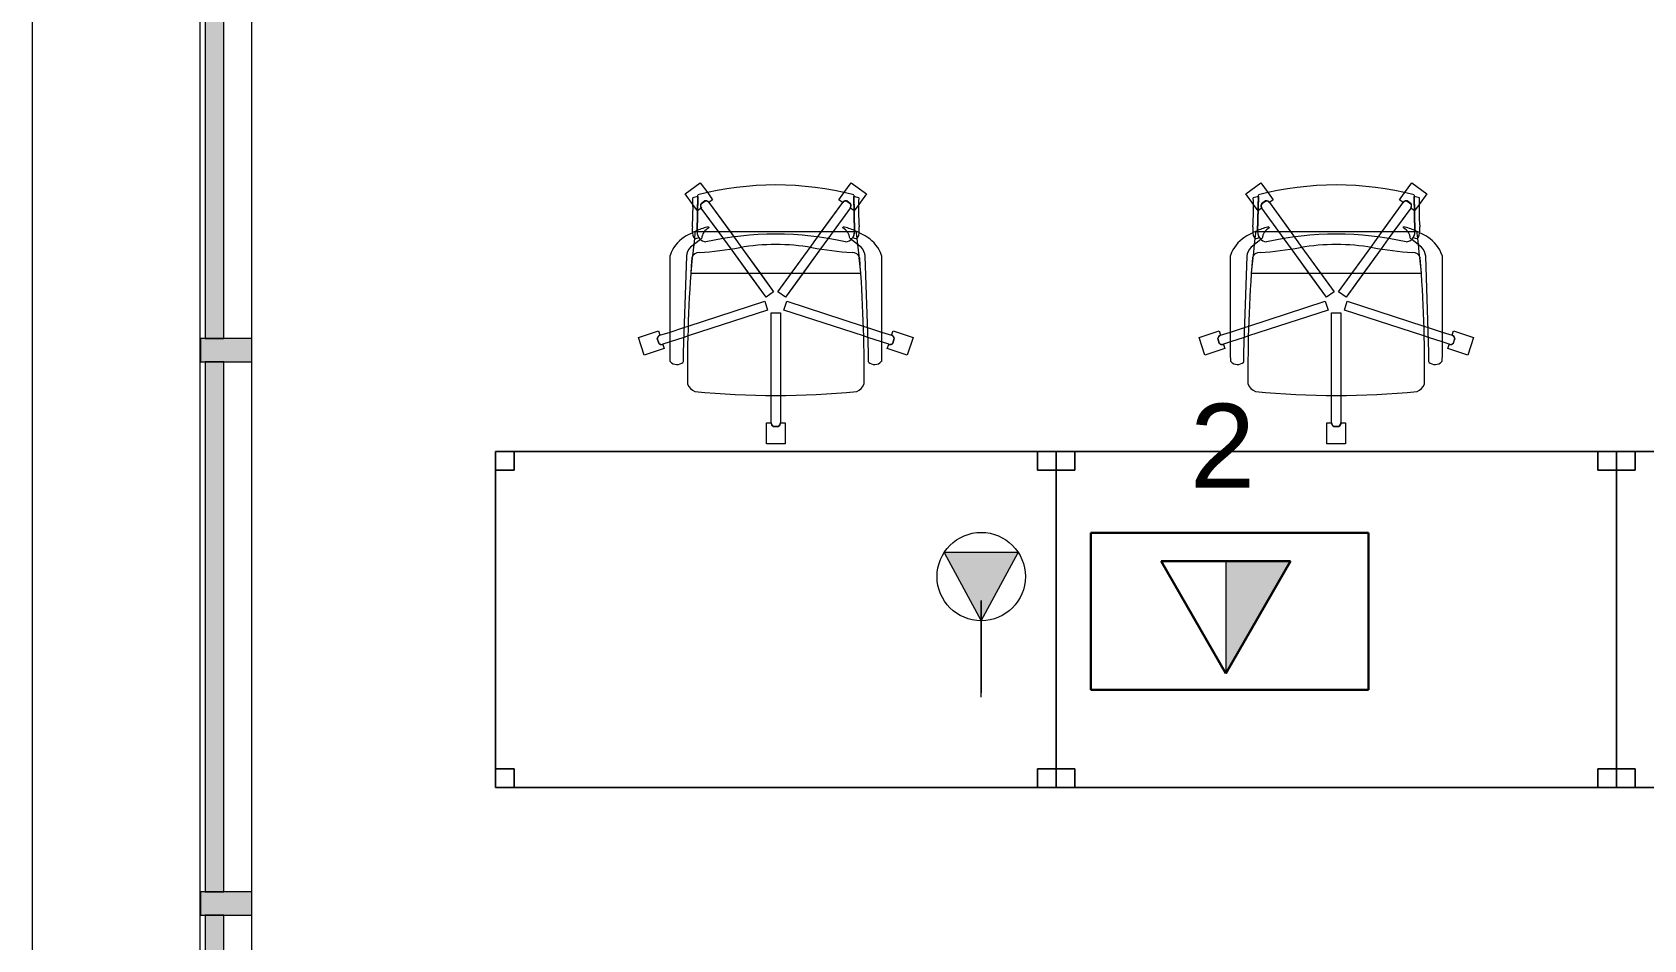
# Model space of a CAD drawing. Header units: inches. Extents: x 385 to 2249, y -1781 to -36.
# Drawn here: x 392.5 to 565, y -278.8 to -181.6 of the extents above; entities that cross this region are included whole.
import ezdxf

# ---------------------------------------------------------------- set-up
doc = ezdxf.new("R2010")
doc.units = ezdxf.units.IN
doc.header["$MEASUREMENT"] = 0
for name, color, linetype, lineweight in [('A-ANNO-NOTE', 131, 'Continuous', 30), ('A-DETL', 90, 'Continuous', 9), ('A-GLAZ-CURT', 52, 'Continuous', 13), ('A-GLAZ-CWMG', 51, 'Continuous', 13), ('A-WALL', 113, 'Continuous', 13), ('I-FURN', 30, 'Continuous', 9)]:
    doc.layers.add(name, color=color, linetype=linetype, lineweight=lineweight)
doc.styles.add('Swis721 Lt BT', font='swissl.ttf', dxfattribs={"height": 9})

# ---------------------------------------------------------------- blocks, each defined once
blk = doc.blocks.new('System Panel - Glazed 2-5123525-Level 5 POWER _ SIGNAL')
at = {"layer": 'A-GLAZ-CURT', "lineweight": 9}
blk.add_hatch(color=7, dxfattribs=at).paths.add_polyline_path([(-29.125, 0.25), (29.125, 0.25), (29.125, 2.25), (-29.125, 2.25)], flags=0)
at = {"layer": 'A-GLAZ-CURT', "color": 8, "lineweight": 20}
for p, q in [((29.125, 2.25), (-29.125, 2.25)), ((-29.125, 2.25), (-29.125, 0.25)), ((29.125, 0.25), (29.125, 2.25)), ((-29.125, 0.25), (29.125, 0.25))]:
    blk.add_line(p, q, dxfattribs=at)
blk = doc.blocks.new('Rectangular Mullion - 2_5_ x 5_ rectangular-5019624-Level 5 POWER _ SIGNAL')
at = {"layer": 'A-GLAZ-CWMG', "lineweight": 9}
blk.add_hatch(color=7, dxfattribs=at).paths.add_polyline_path([(-2.5, 2.75), (-2.5, -2.75), (0, -2.75), (0, 2.75), (-1.59, 2.75)], flags=0)
at = {"layer": 'A-GLAZ-CWMG', "color": 8, "lineweight": 20}
for p, q in [((0, 2.75), (-2.5, 2.75)), ((-2.5, 2.75), (-2.5, -2.75)), ((0, -2.75), (0, 2.75)), ((-2.5, -2.75), (0, -2.75))]:
    blk.add_line(p, q, dxfattribs=at)
blk = doc.blocks.new('System Panel - Glazed 2-5123496-Level 5 POWER _ SIGNAL')
at = {"layer": 'A-GLAZ-CURT', "lineweight": 9}
blk.add_hatch(color=7, dxfattribs=at).paths.add_polyline_path([(-28.375, 0.25), (28.375, 0.25), (28.375, 2.25), (-28.375, 2.25)], flags=0)
at = {"layer": 'A-GLAZ-CURT', "color": 8, "lineweight": 20}
for p, q in [((28.375, 2.25), (-28.375, 2.25)), ((-28.375, 2.25), (-28.375, 0.25)), ((28.375, 0.25), (28.375, 2.25)), ((-28.375, 0.25), (28.375, 0.25))]:
    blk.add_line(p, q, dxfattribs=at)
blk = doc.blocks.new('System Panel - Glazed 2-5026264-Level 5 POWER _ SIGNAL')
at = {"layer": 'A-GLAZ-CURT', "lineweight": 9}
blk.add_hatch(color=7, dxfattribs=at).paths.add_polyline_path([(28.75, 0.25), (28.75, 2.25), (-28.75, 2.25), (-28.75, 0.25), (22.85, 0.25)], flags=0)
at = {"layer": 'A-GLAZ-CURT', "color": 8, "lineweight": 20}
for p, q in [((28.75, 2.25), (-28.75, 2.25)), ((-28.75, 2.25), (-28.75, 0.25)), ((28.75, 0.25), (28.75, 2.25)), ((-28.75, 0.25), (28.75, 0.25))]:
    blk.add_line(p, q, dxfattribs=at)
blk = doc.blocks.new('Walls 53 - Walls 3-5097398-Level 5 POWER _ SIGNAL')
at = {"layer": 'A-WALL', "lineweight": 9}
for p, q in [((40.36, -1605.91), (40.36, -2559.92)), ((58.34, -1946.29), (58.34, -1605.91))]:
    blk.add_line(p, q, dxfattribs=at)
blk = doc.blocks.new('Rectangular Table - Rectangular Table-5809079-Level 5 POWER _ SIGNAL')
at = {"layer": 'I-FURN'}
for p, q in [((-28, 18), (-30, 18)), ((-30, 18), (-30, 16)), ((-30, 16), (-30, 18)), ((-30, 18), (-28, 18)), ((30, 18), (-30, 18)), ((-30, 18), (-30, -18)), ((-30, -18), (-30, 18)), ((-30, 18), (30, 18)), ((-28, 16), (-28, 18)), ((-28, 18), (-28, 16)), ((28, 18), (28, 16)), ((30, 18), (28, 18)), ((28, 18), (30, 18)), ((28, 16), (28, 18)), ((30, 16), (30, 18)), ((30, 18), (30, 16)), ((30, -18), (30, 18)), ((30, 18), (30, -18)), ((-30, 16), (-28, 16)), ((-28, 16), (-30, 16)), ((28, 16), (30, 16)), ((30, 16), (28, 16)), ((-28, -16), (-30, -16)), ((-30, -16), (-30, -18)), ((-30, -18), (-30, -16)), ((-30, -16), (-28, -16)), ((-28, -18), (-28, -16)), ((-28, -16), (-28, -18)), ((30, -16), (28, -16)), ((28, -16), (28, -18)), ((28, -18), (28, -16)), ((28, -16), (30, -16)), ((30, -18), (30, -16)), ((30, -16), (30, -18)), ((-30, -18), (-28, -18)), ((-28, -18), (-30, -18)), ((-30, -18), (30, -18)), ((30, -18), (-30, -18)), ((28, -18), (30, -18)), ((30, -18), (28, -18))]:
    blk.add_line(p, q, dxfattribs=at)
blk = doc.blocks.new('F-Haworth_Chair_X99-Seminar - X99 Advanced Seminar Chair-V15-Level 5 POWER _ SIGNAL')
at = {"layer": 'I-FURN'}
for p, q in [((-1, 15.13), (1, 15.13)), ((-1, 12.88), (-1, 15.13)), ((-1, 15.13), (1, 15.13)), ((-1, 12.88), (-1, 15.13)), ((1, 15.13), (1, 12.88)), ((1, 15.13), (1, 12.88)), ((-0.52, 12.88), (-1, 12.88)), ((-0.52, 12.88), (-1, 12.88)), ((-0.5, 9.91), (-0.5, 12.88)), ((-0.5, 9.91), (-0.5, 12.88)), ((0.26, 13.26), (-0.26, 13.26)), ((0.26, 13.26), (-0.26, 13.26)), ((-0.25, 13.25), (0.25, 13.25)), ((-0.25, 13.25), (0.25, 13.25)), ((0.5, 12.88), (0.5, 9.91)), ((0.5, 12.88), (0.5, 9.91)), ((1, 12.88), (0.52, 12.88)), ((1, 12.88), (0.52, 12.88)), ((-0.5, 1.08), (-0.5, 9.91)), ((-0.5, 1.08), (-0.5, 9.91)), ((0.5, 9.91), (0.5, 1.08)), ((0.5, 9.91), (0.5, 1.08)), ((-14.69, 3.72), (-14.08, 5.62)), ((-14.69, 3.72), (-14.08, 5.62)), ((-14.08, 5.62), (-11.94, 4.93)), ((-14.08, 5.62), (-11.94, 4.93)), ((-11.32, 5.48), (-11.3, 6.32)), ((-11.32, -5.06), (-11.32, 5.48)), ((-9.92, 6.36), (-9.92, 5.36)), ((-9.92, 5.36), (-9.57, -4.97)), ((9.57, -4.97), (9.92, 5.36)), ((9.92, 5.36), (9.92, 6.36)), ((11.3, 6.32), (11.32, 5.48)), ((11.32, 5.48), (11.32, -5.06)), ((11.94, 4.93), (14.08, 5.62)), ((11.94, 4.93), (14.08, 5.62)), ((14.08, 5.62), (14.69, 3.72)), ((14.08, 5.62), (14.69, 3.72)), ((-12.55, 3.03), (-14.69, 3.72)), ((-12.55, 3.03), (-14.69, 3.72)), ((-12.53, 4.34), (-12.69, 3.85)), ((-12.53, 4.34), (-12.69, 3.85)), ((-12.68, 3.86), (-12.52, 4.33)), ((-12.68, 3.86), (-12.52, 4.33)), ((-12.4, 3.49), (-12.55, 3.03)), ((-12.4, 3.49), (-12.55, 3.03)), ((-11.32, 3.15), (-12.4, 3.5)), ((-11.32, 3.15), (-12.4, 3.5)), ((-11.94, 4.93), (-12.09, 4.47)), ((-11.94, 4.93), (-12.09, 4.47)), ((-12.09, 4.45), (-11.32, 4.21)), ((-12.09, 4.45), (-11.32, 4.21)), ((-11.32, 4.21), (-9.86, 3.73)), ((-11.32, 4.21), (-9.86, 3.73)), ((-9.86, 3.73), (-9.38, 3.57)), ((-9.86, 3.73), (-9.38, 3.57)), ((-9.38, 3.57), (-0.87, 0.81)), ((-9.38, 3.57), (-0.87, 0.81)), ((0.87, 0.81), (9.38, 3.57)), ((0.87, 0.81), (9.38, 3.57)), ((9.38, 3.57), (9.86, 3.73)), ((9.38, 3.57), (9.86, 3.73)), ((9.86, 3.73), (11.32, 4.21)), ((9.86, 3.73), (11.32, 4.21)), ((11.32, 4.21), (12.09, 4.45)), ((11.32, 4.21), (12.09, 4.45)), ((12.4, 3.5), (11.32, 3.15)), ((12.4, 3.5), (11.32, 3.15)), ((12.09, 4.47), (11.94, 4.93)), ((12.09, 4.47), (11.94, 4.93)), ((12.55, 3.03), (12.4, 3.49)), ((12.55, 3.03), (12.4, 3.49)), ((12.52, 4.33), (12.68, 3.86)), ((12.52, 4.33), (12.68, 3.86)), ((12.69, 3.85), (12.53, 4.34)), ((12.69, 3.85), (12.53, 4.34)), ((14.69, 3.72), (12.55, 3.03)), ((14.69, 3.72), (12.55, 3.03)), ((-9.83, 2.67), (-11.32, 3.15)), ((-9.83, 2.67), (-11.32, 3.15)), ((-9.37, 2.52), (-9.83, 2.67)), ((-9.37, 2.52), (-9.83, 2.67)), ((-1.18, -0.14), (-9.37, 2.52)), ((-1.18, -0.14), (-9.37, 2.52)), ((9.37, 2.52), (1.18, -0.14)), ((9.37, 2.52), (1.18, -0.14)), ((9.83, 2.67), (9.37, 2.52)), ((9.83, 2.67), (9.37, 2.52)), ((11.32, 3.15), (9.83, 2.67)), ((11.32, 3.15), (9.83, 2.67)), ((-0.87, 0.81), (-1.18, -0.14)), ((-0.87, 0.81), (-1.18, -0.14)), ((0.5, 1.08), (-0.5, 1.08)), ((0.5, 1.08), (-0.5, 1.08)), ((1.18, -0.14), (0.87, 0.81)), ((1.18, -0.14), (0.87, 0.81)), ((-4.79, -5.75), (-1.04, -0.58)), ((-0.23, -1.17), (-3.68, -5.91)), ((-2.89, -3.12), (-1.04, -0.58)), ((-0.23, -1.17), (-1.65, -3.12)), ((-1.04, -0.58), (-0.23, -1.17)), ((-1.04, -0.58), (-0.23, -1.17)), ((0.23, -1.17), (1.04, -0.58)), ((0.23, -1.17), (1.04, -0.58)), ((1.65, -3.12), (0.23, -1.17)), ((3.68, -5.91), (0.23, -1.17)), ((1.04, -0.58), (2.89, -3.12)), ((1.04, -0.58), (4.79, -5.75)), ((-9.07, -3.12), (-2.89, -3.12)), ((-9.07, -3.2), (-9.07, -3.12)), ((-8.9, -4.8), (-9.07, -3.2)), ((-4.79, -5.75), (-2.89, -3.12)), ((-1.65, -3.12), (-3.68, -5.91)), ((-2.89, -3.12), (-1.65, -3.12)), ((-1.65, -3.12), (1.65, -3.12)), ((1.65, -3.12), (2.89, -3.12)), ((3.68, -5.91), (1.65, -3.12)), ((2.89, -3.12), (9.07, -3.12)), ((2.89, -3.12), (4.79, -5.75)), ((9.07, -3.2), (8.9, -4.8)), ((9.07, -3.12), (9.07, -3.2)), ((-8.88, -4.99), (-8.89, -4.91)), ((-8.75, -6.22), (-8.88, -4.99)), ((8.88, -4.99), (8.75, -6.22)), ((8.89, -4.91), (8.88, -4.99)), ((-9.13, -5.92), (-8.07, -6.77)), ((-8.68, -6.87), (-8.75, -6.22)), ((-8.62, -7.42), (-8.68, -6.87)), ((-8.61, -6.81), (-8.23, -6.95)), ((-8.03, -6.81), (-7.95, -6.87)), ((-7.97, -10.12), (-5.57, -6.82)), ((-6.14, -7.6), (-5.57, -6.82)), ((-5.57, -6.82), (-4.79, -5.75)), ((-5.57, -6.82), (-4.79, -5.75)), ((-3.68, -5.91), (-4.47, -7.01)), ((-3.68, -5.91), (-4.47, -7.01)), ((4.47, -7.01), (3.68, -5.91)), ((4.47, -7.01), (3.68, -5.91)), ((4.79, -5.75), (5.57, -6.82)), ((4.79, -5.75), (5.57, -6.82)), ((5.57, -6.82), (6.14, -7.6)), ((5.57, -6.82), (7.97, -10.12)), ((7.95, -6.87), (8.03, -6.81)), ((8.07, -6.77), (9.13, -5.92)), ((8.23, -6.95), (8.61, -6.81)), ((8.68, -6.87), (8.62, -7.42)), ((8.75, -6.22), (8.68, -6.87)), ((-8.6, -7.6), (-8.62, -7.43)), ((-8.49, -7.6), (-8.56, -7.6)), ((-8.42, -7.57), (-8.34, -11.37)), ((-8.34, -11.52), (-8.42, -7.57)), ((-7.65, -7.6), (-8.4, -7.6)), ((-7.97, -10.12), (-6.14, -7.6)), ((-6.14, -7.6), (-7.65, -7.6)), ((-7.18, -7.99), (-7.21, -8.13)), ((-4.47, -7.01), (-7.16, -10.71)), ((-4.9, -7.6), (-7.16, -10.71)), ((-4.9, -7.6), (-6.14, -7.6)), ((-4.47, -7.01), (-4.9, -7.6)), ((4.9, -7.6), (-4.9, -7.6)), ((4.9, -7.6), (4.47, -7.01)), ((7.16, -10.71), (4.47, -7.01)), ((6.14, -7.6), (4.9, -7.6)), ((7.16, -10.71), (4.9, -7.6)), ((7.65, -7.6), (6.14, -7.6)), ((6.14, -7.6), (7.97, -10.12)), ((7.21, -8.13), (7.18, -7.99)), ((8.4, -7.6), (7.65, -7.6)), ((8.34, -11.37), (8.42, -7.57)), ((8.42, -7.57), (8.34, -11.52)), ((8.56, -7.6), (8.49, -7.6)), ((8.62, -7.43), (8.6, -7.6)), ((-8.88, -10.52), (-8.38, -9.83)), ((-8.88, -10.52), (-8.38, -9.83)), ((-8.38, -9.83), (-7.99, -10.11)), ((-8.38, -9.83), (-7.99, -10.11)), ((7.99, -10.11), (8.38, -9.83)), ((7.99, -10.11), (8.38, -9.83)), ((8.38, -9.83), (8.88, -10.52)), ((8.38, -9.83), (8.88, -10.52)), ((-9.7, -11.65), (-8.88, -10.52)), ((-9.7, -11.65), (-8.88, -10.52)), ((-8.08, -12.82), (-9.7, -11.65)), ((-8.08, -12.82), (-9.7, -11.65)), ((-7.29, -11.74), (-8.08, -12.82)), ((-7.29, -11.74), (-8.08, -12.82)), ((-8, -10.58), (-7.59, -10.88)), ((-8, -10.58), (-7.59, -10.88)), ((-7.59, -10.87), (-7.99, -10.57)), ((-7.59, -10.87), (-7.99, -10.57)), ((-6.76, -11), (-7.29, -11.74)), ((-6.76, -11), (-7.29, -11.74)), ((-7.15, -10.72), (-6.76, -11)), ((-7.15, -10.72), (-6.76, -11)), ((6.76, -11), (7.15, -10.72)), ((6.76, -11), (7.15, -10.72)), ((7.29, -11.74), (6.76, -11)), ((7.29, -11.74), (6.76, -11)), ((8.08, -12.82), (7.29, -11.74)), ((8.08, -12.82), (7.29, -11.74)), ((7.99, -10.57), (7.59, -10.87)), ((7.99, -10.57), (7.59, -10.87)), ((7.59, -10.88), (8, -10.58)), ((7.59, -10.88), (8, -10.58)), ((9.7, -11.65), (8.08, -12.82)), ((9.7, -11.65), (8.08, -12.82)), ((8.88, -10.52), (9.7, -11.65)), ((8.88, -10.52), (9.7, -11.65))]:
    blk.add_line(p, q, dxfattribs=at)
for centre, radius, start, end in [((-0.11, 12.88), 0.407, 111.1651, 180.8349), ((-0.11, 12.88), 0.407, 125.0991, 180.8349), ((-0.09, 12.88), 0.406, 112.6199, 180), ((-0.09, 12.88), 0.406, 166.524, 180), ((-0.09, 12.88), 0.406, 126.0959, 166.524), ((-0.11, 12.88), 0.407, 111.1651, 125.0991), ((-0.09, 12.88), 0.406, 112.6199, 126.0959), ((0.09, 12.88), 0.406, 53.9041, 67.3801), ((0.09, 12.88), 0.406, 0, 67.3801), ((0.11, 12.88), 0.407, 359.1651, 68.8349), ((0.11, 12.88), 0.407, 359.1651, 68.8349), ((0.09, 12.88), 0.406, 0, 53.9041), ((-8.21, 8.28), 1.31, 110.0433, 159.9567), ((144.06, 7.32), 153.52, 179.4749, 184.5213), ((0, -75.01), 84.96, 84.1475, 95.8525), ((8.21, 8.28), 1.31, 20.0433, 69.9567), ((-144.06, 7.32), 153.52, 355.4787, 0.5251), ((-10.58, 5.68), 0.956, 45.8901, 138.1099), ((10.58, 5.68), 0.956, 41.8901, 134.1099), ((-12.28, 3.88), 0.407, 183.1651, 224.967), ((-12.28, 3.88), 0.407, 183.1651, 252.8349), ((-12.27, 3.89), 0.406, 184.6199, 198.0959), ((-12.27, 3.89), 0.406, 184.6199, 252), ((-12.27, 3.89), 0.406, 198.0959, 238.524), ((-12.28, 3.88), 0.407, 224.967, 238.9009), ((-12.22, 4.09), 0.407, 99.033, 140.8349), ((-12.22, 4.09), 0.407, 71.1651, 140.8349), ((-12.22, 4.07), 0.406, 85.476, 139.3801), ((-12.22, 4.07), 0.406, 72, 139.3801), ((-12.27, 3.89), 0.406, 238.524, 252), ((-12.28, 3.88), 0.407, 238.9009, 252.8349), ((-12.22, 4.09), 0.407, 85.0991, 99.033), ((-12.22, 4.09), 0.407, 71.1651, 85.0991), ((-12.22, 4.07), 0.406, 72, 85.476), ((12.22, 4.09), 0.407, 80.967, 108.8349), ((12.22, 4.09), 0.407, 39.1651, 108.8349), ((12.22, 4.07), 0.406, 94.524, 108), ((12.22, 4.07), 0.406, 40.6199, 108), ((12.22, 4.07), 0.406, 81.0479, 94.524), ((12.22, 4.09), 0.407, 53.0991, 80.967), ((12.22, 4.07), 0.406, 40.6199, 81.0479), ((12.27, 3.89), 0.406, 288, 355.3801), ((12.28, 3.88), 0.407, 287.1651, 356.8349), ((12.27, 3.89), 0.406, 288, 341.9041), ((12.28, 3.88), 0.407, 287.1651, 315.033), ((12.22, 4.09), 0.407, 39.1651, 53.0991), ((12.28, 3.88), 0.407, 315.033, 342.9009), ((12.27, 3.89), 0.406, 341.9041, 355.3801), ((12.28, 3.88), 0.407, 342.9009, 356.8349), ((-7.87, -3.92), 3.63, 198.1789, 238.0478), ((-8.18, -4.9), 1.39, 182.8013, 227.1078), ((-8.24, -4.59), 0.763, 194.2338, 275.7662), ((8.24, -4.59), 0.763, 264.2338, 345.7662), ((8.18, -4.9), 1.39, 312.8922, 357.1987), ((7.87, -3.92), 3.63, 301.9522, 341.8211), ((-8.28, -7.33), 0.613, 122.5427, 170.0936), ((-7.37, -7.55), 1.05, 95.9554, 181.1786), ((-11.32, -48.08), 42.84, 79.9767, 85.7699), ((-6.55, -6.76), 1.38, 185.0878, 212.4248), ((0, 26.49), 33.83, 257.2285, 282.7715), ((0, 15.97), 22.19, 259.9767, 280.0233), ((11.32, -48.08), 42.84, 94.2301, 100.0233), ((7.37, -7.55), 1.05, 358.8214, 84.0446), ((6.55, -6.76), 1.38, 327.5752, 354.9122), ((8.28, -7.33), 0.613, 9.9064, 57.4573), ((-4.71, 1.15), 9.61, 238.0478, 243.9964), ((-5.2, -7.86), 3.74, 170.0936, 184.0143), ((-36.06, -10.03), 27.2, 357.4882, 4.0143), ((-4.71, 1.15), 9.61, 243.9964, 246.4906), ((-4.71, 1.15), 9.61, 246.6393, 247.073), ((-7.37, -7.55), 1.05, 145.2002, 181.1786), ((-4.71, 1.15), 9.61, 247.2631, 254.9334), ((-6.55, -6.76), 1.38, 214.0187, 242.9497), ((6.55, -6.76), 1.38, 297.0503, 325.9813), ((4.71, 1.15), 9.61, 285.0666, 292.7369), ((7.37, -7.55), 1.05, 358.8214, 34.7998), ((4.71, 1.15), 9.61, 292.927, 293.3607), ((4.71, 1.15), 9.61, 293.5094, 296.0036), ((36.06, -10.03), 27.2, 175.9857, 182.5118), ((5.2, -7.86), 3.74, 355.9857, 9.9064), ((4.71, 1.15), 9.61, 296.0036, 301.9522), ((-7.66, -10.36), 0.407, 143.1651, 212.8349), ((-7.66, -10.36), 0.407, 143.1651, 212.8349), ((-7.64, -10.36), 0.406, 144, 211.3801), ((-7.64, -10.36), 0.406, 144, 211.3801), ((7.64, -10.36), 0.406, 22.524, 36), ((7.64, -10.36), 0.406, 9.0479, 36), ((7.66, -10.36), 0.407, 327.1651, 36.8349), ((7.66, -10.36), 0.407, 22.9009, 36.8349), ((7.64, -10.36), 0.406, 328.6199, 22.524), ((7.66, -10.36), 0.407, 327.1651, 22.9009), ((7.64, -10.36), 0.406, 355.5719, 9.0479), ((0, 20.73), 33.17, 254.4478, 255.4234), ((0, 20.29), 32.89, 255.304, 284.6925), ((-7.48, -10.49), 0.407, 255.1651, 324.8349), ((-7.48, -10.49), 0.407, 255.1651, 310.9009), ((-7.49, -10.47), 0.406, 256.6199, 270.0959), ((-7.49, -10.47), 0.406, 256.6199, 283.5719), ((-7.49, -10.47), 0.406, 270.0959, 297.0479), ((-7.49, -10.47), 0.406, 283.5719, 324), ((-7.49, -10.47), 0.406, 297.0479, 324), ((-7.48, -10.49), 0.407, 310.9009, 324.8349), ((7.48, -10.49), 0.407, 215.1651, 284.8349), ((7.48, -10.49), 0.407, 215.1651, 229.0991), ((7.49, -10.47), 0.406, 216, 256.4281), ((7.49, -10.47), 0.406, 216, 229.476), ((7.48, -10.49), 0.407, 229.0991, 243.033), ((7.49, -10.47), 0.406, 229.476, 242.9521), ((7.48, -10.49), 0.407, 243.033, 256.967), ((7.49, -10.47), 0.406, 242.9521, 256.4281), ((7.48, -10.49), 0.407, 256.967, 284.8349), ((7.49, -10.47), 0.406, 256.4281, 283.3801), ((7.49, -10.47), 0.406, 256.4281, 283.3801), ((7.64, -10.36), 0.406, 328.6199, 342.0959), ((7.64, -10.36), 0.406, 342.0959, 355.5719), ((0, 20.73), 33.17, 284.5766, 285.5522)]:
    blk.add_arc(centre, radius, start, end, dxfattribs=at)
blk = doc.blocks.new('F-Haworth_Chair_X99-Seminar - X99 Advanced Seminar Chair-V16-Level 5 POWER _ SIGNAL')
at = {"layer": 'I-FURN'}
for p, q in [((-1, 15.13), (1, 15.13)), ((-1, 12.88), (-1, 15.13)), ((-1, 15.13), (1, 15.13)), ((-1, 12.88), (-1, 15.13)), ((1, 15.13), (1, 12.88)), ((1, 15.13), (1, 12.88)), ((-0.52, 12.88), (-1, 12.88)), ((-0.52, 12.88), (-1, 12.88)), ((-0.5, 9.91), (-0.5, 12.88)), ((-0.5, 9.91), (-0.5, 12.88)), ((0.26, 13.26), (-0.26, 13.26)), ((0.26, 13.26), (-0.26, 13.26)), ((-0.25, 13.25), (0.25, 13.25)), ((-0.25, 13.25), (0.25, 13.25)), ((0.5, 12.88), (0.5, 9.91)), ((0.5, 12.88), (0.5, 9.91)), ((1, 12.88), (0.52, 12.88)), ((1, 12.88), (0.52, 12.88)), ((-0.5, 1.08), (-0.5, 9.91)), ((-0.5, 1.08), (-0.5, 9.91)), ((0.5, 9.91), (0.5, 1.08)), ((0.5, 9.91), (0.5, 1.08)), ((-14.69, 3.72), (-14.08, 5.62)), ((-14.69, 3.72), (-14.08, 5.62)), ((-14.08, 5.62), (-11.94, 4.93)), ((-14.08, 5.62), (-11.94, 4.93)), ((-11.32, 5.48), (-11.3, 6.32)), ((-11.32, -5.06), (-11.32, 5.48)), ((-9.92, 6.36), (-9.92, 5.36)), ((-9.92, 5.36), (-9.57, -4.97)), ((9.57, -4.97), (9.92, 5.36)), ((9.92, 5.36), (9.92, 6.36)), ((11.3, 6.32), (11.32, 5.48)), ((11.32, 5.48), (11.32, -5.06)), ((11.94, 4.93), (14.08, 5.62)), ((11.94, 4.93), (14.08, 5.62)), ((14.08, 5.62), (14.69, 3.72)), ((14.08, 5.62), (14.69, 3.72)), ((-12.55, 3.03), (-14.69, 3.72)), ((-12.55, 3.03), (-14.69, 3.72)), ((-12.53, 4.34), (-12.69, 3.85)), ((-12.53, 4.34), (-12.69, 3.85)), ((-12.68, 3.86), (-12.52, 4.33)), ((-12.68, 3.86), (-12.52, 4.33)), ((-12.4, 3.49), (-12.55, 3.03)), ((-12.4, 3.49), (-12.55, 3.03)), ((-11.32, 3.15), (-12.4, 3.5)), ((-11.32, 3.15), (-12.4, 3.5)), ((-11.94, 4.93), (-12.09, 4.47)), ((-11.94, 4.93), (-12.09, 4.47)), ((-12.09, 4.45), (-11.32, 4.21)), ((-12.09, 4.45), (-11.32, 4.21)), ((-11.32, 4.21), (-9.86, 3.73)), ((-11.32, 4.21), (-9.86, 3.73)), ((-9.86, 3.73), (-9.38, 3.57)), ((-9.86, 3.73), (-9.38, 3.57)), ((-9.38, 3.57), (-0.87, 0.81)), ((-9.38, 3.57), (-0.87, 0.81)), ((0.87, 0.81), (9.38, 3.57)), ((0.87, 0.81), (9.38, 3.57)), ((9.38, 3.57), (9.86, 3.73)), ((9.38, 3.57), (9.86, 3.73)), ((9.86, 3.73), (11.32, 4.21)), ((9.86, 3.73), (11.32, 4.21)), ((11.32, 4.21), (12.09, 4.45)), ((11.32, 4.21), (12.09, 4.45)), ((12.4, 3.5), (11.32, 3.15)), ((12.4, 3.5), (11.32, 3.15)), ((11.94, 4.93), (11.94, 4.93)), ((11.94, 4.91), (11.94, 4.93)), ((12.09, 4.47), (11.94, 4.93)), ((12.09, 4.47), (11.94, 4.91)), ((12.55, 3.03), (12.4, 3.49)), ((12.55, 3.03), (12.4, 3.49)), ((12.52, 4.33), (12.68, 3.86)), ((12.52, 4.33), (12.68, 3.86)), ((12.69, 3.85), (12.53, 4.34)), ((12.69, 3.85), (12.53, 4.34)), ((14.69, 3.72), (12.55, 3.03)), ((14.69, 3.72), (12.55, 3.03)), ((-9.83, 2.67), (-11.32, 3.15)), ((-9.83, 2.67), (-11.32, 3.15)), ((-9.37, 2.52), (-9.83, 2.67)), ((-9.37, 2.52), (-9.83, 2.67)), ((-1.18, -0.14), (-9.37, 2.52)), ((-1.18, -0.14), (-9.37, 2.52)), ((9.37, 2.52), (1.18, -0.14)), ((9.37, 2.52), (1.18, -0.14)), ((9.83, 2.67), (9.37, 2.52)), ((9.83, 2.67), (9.37, 2.52)), ((11.32, 3.15), (9.83, 2.67)), ((11.32, 3.15), (9.83, 2.67)), ((-0.87, 0.81), (-1.18, -0.14)), ((-0.87, 0.81), (-1.18, -0.14)), ((0.5, 1.08), (-0.5, 1.08)), ((0.5, 1.08), (-0.5, 1.08)), ((1.18, -0.14), (0.87, 0.81)), ((1.18, -0.14), (0.87, 0.81)), ((-4.79, -5.75), (-1.04, -0.58)), ((-0.23, -1.17), (-3.68, -5.91)), ((-2.89, -3.12), (-1.04, -0.58)), ((-0.23, -1.17), (-1.65, -3.12)), ((-1.04, -0.58), (-0.23, -1.17)), ((-1.04, -0.58), (-0.23, -1.17)), ((0.23, -1.17), (1.04, -0.58)), ((0.23, -1.17), (1.04, -0.58)), ((1.65, -3.12), (0.23, -1.17)), ((3.68, -5.91), (0.23, -1.17)), ((1.04, -0.58), (2.89, -3.12)), ((1.04, -0.58), (4.79, -5.75)), ((-9.07, -3.12), (-2.89, -3.12)), ((-9.07, -3.2), (-9.07, -3.12)), ((-8.9, -4.8), (-9.07, -3.2)), ((-4.79, -5.75), (-2.89, -3.12)), ((-1.65, -3.12), (-3.68, -5.91)), ((-2.89, -3.12), (-1.65, -3.12)), ((-1.65, -3.12), (1.65, -3.12)), ((1.65, -3.12), (2.89, -3.12)), ((3.68, -5.91), (1.65, -3.12)), ((2.89, -3.12), (9.07, -3.12)), ((2.89, -3.12), (4.79, -5.75)), ((9.07, -3.2), (8.9, -4.8)), ((9.07, -3.12), (9.07, -3.2)), ((-8.88, -4.99), (-8.89, -4.91)), ((-8.75, -6.22), (-8.88, -4.99)), ((8.88, -4.99), (8.75, -6.22)), ((8.89, -4.91), (8.88, -4.99)), ((-9.13, -5.92), (-8.07, -6.77)), ((-8.68, -6.87), (-8.75, -6.22)), ((-8.62, -7.42), (-8.68, -6.87)), ((-8.61, -6.81), (-8.23, -6.95)), ((-8.03, -6.81), (-7.95, -6.87)), ((-7.97, -10.12), (-5.57, -6.82)), ((-6.14, -7.6), (-5.57, -6.82)), ((-5.57, -6.82), (-4.79, -5.75)), ((-5.57, -6.82), (-4.79, -5.75)), ((-3.68, -5.91), (-4.47, -7.01)), ((-3.68, -5.91), (-4.47, -7.01)), ((4.47, -7.01), (3.68, -5.91)), ((4.47, -7.01), (3.68, -5.91)), ((4.79, -5.75), (5.57, -6.82)), ((4.79, -5.75), (5.57, -6.82)), ((5.57, -6.82), (6.14, -7.6)), ((5.57, -6.82), (7.97, -10.12)), ((7.95, -6.87), (8.03, -6.81)), ((8.07, -6.77), (9.13, -5.92)), ((8.23, -6.95), (8.61, -6.81)), ((8.68, -6.87), (8.62, -7.42)), ((8.75, -6.22), (8.68, -6.87)), ((-8.6, -7.6), (-8.62, -7.43)), ((-8.49, -7.6), (-8.56, -7.6)), ((-8.42, -7.57), (-8.34, -11.37)), ((-8.34, -11.52), (-8.42, -7.57)), ((-7.65, -7.6), (-8.4, -7.6)), ((-7.97, -10.12), (-6.14, -7.6)), ((-6.14, -7.6), (-7.65, -7.6)), ((-7.18, -7.99), (-7.21, -8.13)), ((-4.47, -7.01), (-7.16, -10.71)), ((-4.9, -7.6), (-7.16, -10.71)), ((-4.9, -7.6), (-6.14, -7.6)), ((-4.47, -7.01), (-4.9, -7.6)), ((4.9, -7.6), (-4.9, -7.6)), ((4.9, -7.6), (4.47, -7.01)), ((7.16, -10.71), (4.47, -7.01)), ((6.14, -7.6), (4.9, -7.6)), ((7.16, -10.71), (4.9, -7.6)), ((7.65, -7.6), (6.14, -7.6)), ((6.14, -7.6), (7.97, -10.12)), ((7.21, -8.13), (7.18, -7.99)), ((8.4, -7.6), (7.65, -7.6)), ((8.34, -11.37), (8.42, -7.57)), ((8.42, -7.57), (8.34, -11.52)), ((8.56, -7.6), (8.49, -7.6)), ((8.62, -7.43), (8.6, -7.6)), ((-8.88, -10.52), (-8.38, -9.83)), ((-8.88, -10.52), (-8.38, -9.83)), ((-8.38, -9.83), (-7.99, -10.11)), ((-8.38, -9.83), (-7.99, -10.11)), ((7.99, -10.11), (8.38, -9.83)), ((7.99, -10.11), (8.38, -9.83)), ((8.38, -9.83), (8.88, -10.52)), ((8.38, -9.83), (8.88, -10.52)), ((-9.7, -11.65), (-8.88, -10.52)), ((-9.7, -11.65), (-8.88, -10.52)), ((-8.08, -12.82), (-9.7, -11.65)), ((-8.08, -12.82), (-9.7, -11.65)), ((-7.29, -11.74), (-8.08, -12.82)), ((-7.29, -11.74), (-8.08, -12.82)), ((-8, -10.58), (-7.59, -10.88)), ((-8, -10.58), (-7.59, -10.88)), ((-7.59, -10.87), (-7.99, -10.57)), ((-7.59, -10.87), (-7.99, -10.57)), ((-6.76, -11), (-7.29, -11.74)), ((-6.76, -11), (-7.29, -11.74)), ((-7.15, -10.72), (-6.76, -11)), ((-7.15, -10.72), (-6.76, -11)), ((6.76, -11), (7.15, -10.72)), ((6.76, -11), (7.15, -10.72)), ((7.29, -11.74), (6.76, -11)), ((7.29, -11.74), (6.76, -11)), ((8.08, -12.82), (7.29, -11.74)), ((8.08, -12.82), (7.29, -11.74)), ((7.99, -10.57), (7.59, -10.87)), ((7.99, -10.57), (7.59, -10.87)), ((7.59, -10.88), (8, -10.58)), ((7.59, -10.88), (8, -10.58)), ((9.7, -11.65), (8.08, -12.82)), ((9.7, -11.65), (8.08, -12.82)), ((8.88, -10.52), (9.7, -11.65)), ((8.88, -10.52), (9.7, -11.65))]:
    blk.add_line(p, q, dxfattribs=at)
for centre, radius, start, end in [((-0.11, 12.88), 0.407, 111.1651, 180.8349), ((-0.11, 12.88), 0.407, 125.0991, 180.8349), ((-0.09, 12.88), 0.406, 112.6199, 180), ((-0.09, 12.88), 0.406, 166.524, 180), ((-0.09, 12.88), 0.406, 126.0959, 166.524), ((-0.11, 12.88), 0.407, 111.1651, 125.0991), ((-0.09, 12.88), 0.406, 112.6199, 126.0959), ((0.09, 12.88), 0.406, 53.9041, 67.3801), ((0.09, 12.88), 0.406, 0, 67.3801), ((0.11, 12.88), 0.407, 359.1651, 68.8349), ((0.11, 12.88), 0.407, 359.1651, 68.8349), ((0.09, 12.88), 0.406, 0, 53.9041), ((-8.21, 8.28), 1.31, 110.0433, 159.9567), ((144.06, 7.32), 153.52, 179.4749, 184.5213), ((0, -75.01), 84.96, 84.1475, 95.8525), ((8.21, 8.28), 1.31, 20.0433, 69.9567), ((-144.06, 7.32), 153.52, 355.4787, 0.5251), ((-10.58, 5.68), 0.956, 45.8901, 138.1099), ((10.58, 5.68), 0.956, 41.8901, 134.1099), ((-12.28, 3.88), 0.407, 183.1651, 224.967), ((-12.28, 3.88), 0.407, 183.1651, 252.8349), ((-12.27, 3.89), 0.406, 184.6199, 198.0959), ((-12.27, 3.89), 0.406, 184.6199, 252), ((-12.27, 3.89), 0.406, 198.0959, 238.524), ((-12.28, 3.88), 0.407, 224.967, 238.9009), ((-12.22, 4.09), 0.407, 71.1651, 140.8349), ((-12.22, 4.09), 0.407, 126.9009, 140.8349), ((-12.22, 4.07), 0.406, 85.476, 139.3801), ((-12.22, 4.07), 0.406, 72, 139.3801), ((-12.27, 3.89), 0.406, 238.524, 252), ((-12.28, 3.88), 0.407, 238.9009, 252.8349), ((-12.22, 4.09), 0.407, 99.033, 126.9009), ((-12.22, 4.09), 0.407, 85.0991, 99.033), ((-12.22, 4.09), 0.407, 71.1651, 85.0991), ((-12.22, 4.07), 0.406, 72, 85.476), ((12.22, 4.09), 0.407, 94.9009, 108.8349), ((12.22, 4.09), 0.407, 39.1651, 108.8349), ((12.22, 4.07), 0.406, 94.524, 108), ((12.22, 4.07), 0.406, 40.6199, 108), ((12.22, 4.09), 0.407, 80.967, 94.9009), ((12.22, 4.07), 0.406, 81.0479, 94.524), ((12.22, 4.09), 0.407, 67.033, 80.967), ((12.22, 4.07), 0.406, 40.6199, 81.0479), ((12.22, 4.09), 0.407, 53.0991, 67.033), ((12.27, 3.89), 0.406, 288, 355.3801), ((12.28, 3.88), 0.407, 287.1651, 356.8349), ((12.28, 3.88), 0.407, 287.1651, 356.8349), ((12.27, 3.89), 0.406, 288, 341.9041), ((12.22, 4.09), 0.407, 39.1651, 53.0991), ((12.27, 3.89), 0.406, 341.9041, 355.3801), ((-7.87, -3.92), 3.63, 198.1789, 238.0478), ((-8.18, -4.9), 1.39, 182.8013, 227.1078), ((-8.24, -4.59), 0.763, 194.2338, 275.7662), ((8.24, -4.59), 0.763, 264.2338, 345.7662), ((8.18, -4.9), 1.39, 312.8922, 357.1987), ((7.87, -3.92), 3.63, 301.9522, 341.8211), ((-8.28, -7.33), 0.613, 122.5427, 170.0936), ((-7.37, -7.55), 1.05, 95.9554, 181.1786), ((-11.32, -48.08), 42.84, 79.9767, 85.7699), ((-6.55, -6.76), 1.38, 185.0878, 212.4248), ((0, 26.49), 33.83, 257.2285, 282.7715), ((0, 15.97), 22.19, 259.9767, 280.0233), ((11.32, -48.08), 42.84, 94.2301, 100.0233), ((7.37, -7.55), 1.05, 358.8214, 84.0446), ((6.55, -6.76), 1.38, 340.4467, 354.9122), ((8.28, -7.33), 0.613, 9.9064, 57.4573), ((-4.71, 1.15), 9.61, 238.0478, 243.9964), ((-5.2, -7.86), 3.74, 170.0936, 184.0143), ((-36.06, -10.03), 27.2, 357.4882, 4.0143), ((-4.71, 1.15), 9.61, 243.9964, 246.4906), ((-4.71, 1.15), 9.61, 246.6393, 247.073), ((-7.37, -7.55), 1.05, 145.2002, 181.1786), ((-4.71, 1.15), 9.61, 247.2631, 254.9334), ((-6.55, -6.76), 1.38, 214.0187, 242.9497), ((6.55, -6.76), 1.38, 297.0503, 325.9813), ((4.71, 1.15), 9.61, 285.0666, 292.7369), ((6.55, -6.76), 1.38, 327.5752, 340.4467), ((7.37, -7.55), 1.05, 358.8214, 34.7998), ((4.71, 1.15), 9.61, 292.927, 293.3607), ((4.71, 1.15), 9.61, 293.5094, 296.0036), ((36.06, -10.03), 27.2, 175.9857, 182.5118), ((5.2, -7.86), 3.74, 355.9857, 9.9064), ((4.71, 1.15), 9.61, 296.0036, 301.9522), ((-7.66, -10.36), 0.407, 143.1651, 212.8349), ((-7.66, -10.36), 0.407, 143.1651, 198.9009), ((-7.64, -10.36), 0.406, 144, 211.3801), ((-7.64, -10.36), 0.406, 144, 211.3801), ((7.64, -10.36), 0.406, 355.5719, 36), ((7.64, -10.36), 0.406, 22.524, 36), ((7.66, -10.36), 0.407, 327.1651, 36.8349), ((7.66, -10.36), 0.407, 8.967, 36.8349), ((7.66, -10.36), 0.407, 327.1651, 8.967), ((7.64, -10.36), 0.406, 9.0479, 22.524), ((7.64, -10.36), 0.406, 355.5719, 9.0479), ((0, 20.73), 33.17, 254.4478, 255.4234), ((0, 20.29), 32.89, 255.304, 284.6925), ((-7.66, -10.36), 0.407, 198.9009, 212.8349), ((-7.48, -10.49), 0.407, 255.1651, 324.8349), ((-7.49, -10.47), 0.406, 256.6199, 297.0479), ((-7.49, -10.47), 0.406, 256.6199, 270.0959), ((-7.48, -10.49), 0.407, 255.1651, 283.033), ((-7.49, -10.47), 0.406, 270.0959, 297.0479), ((-7.48, -10.49), 0.407, 283.033, 324.8349), ((-7.49, -10.47), 0.406, 297.0479, 324), ((-7.49, -10.47), 0.406, 297.0479, 324), ((7.48, -10.49), 0.407, 215.1651, 284.8349), ((7.48, -10.49), 0.407, 215.1651, 229.0991), ((7.49, -10.47), 0.406, 216, 256.4281), ((7.49, -10.47), 0.406, 216, 242.9521), ((7.48, -10.49), 0.407, 229.0991, 243.033), ((7.48, -10.49), 0.407, 243.033, 284.8349), ((7.49, -10.47), 0.406, 242.9521, 256.4281), ((7.49, -10.47), 0.406, 256.4281, 283.3801), ((7.49, -10.47), 0.406, 256.4281, 269.9041), ((7.49, -10.47), 0.406, 269.9041, 283.3801), ((7.64, -10.36), 0.406, 328.6199, 355.5719), ((7.64, -10.36), 0.406, 328.6199, 355.5719), ((0, 20.73), 33.17, 284.5766, 285.5522)]:
    blk.add_arc(centre, radius, start, end, dxfattribs=at)

msp = doc.modelspace()

# ---------------------------------------------------------------- hatches: boundary and pattern name
at = {"layer": 'A-ANNO-NOTE', "lineweight": 9}
for points in [[(494.04, -244.62), (497.99, -237.3), (490.09, -237.3)], [(520.22, -250.24), (527.15, -238.24), (520.22, -238.24), (520.22, -248.06)]]:
    msp.add_hatch(color=256, dxfattribs=at).paths.add_polyline_path(points, flags=0)

# ---------------------------------------------------------------- linework, layer by layer
at = {"layer": 'A-ANNO-NOTE'}
for p, q in [((505.79, -235.19), (535.5, -235.19)), ((505.79, -252), (505.79, -235.19)), ((535.5, -235.19), (535.5, -252)), ((513.3, -238.24), (527.15, -238.24)), ((520.22, -250.24), (513.3, -238.24)), ((527.15, -238.24), (520.22, -250.24)), ((535.5, -252), (505.79, -252))]:
    msp.add_line(p, q, dxfattribs=at)
at = {"layer": 'A-ANNO-NOTE', "lineweight": 9}
for p, q in [((497.99, -237.3), (490.09, -237.3)), ((490.09, -237.3), (494.04, -244.62)), ((494.04, -244.62), (497.99, -237.3)), ((520.22, -238.24), (520.22, -250.24)), ((520.22, -250.24), (527.15, -238.24)), ((527.15, -238.24), (520.22, -238.24)), ((494.05, -242.43), (494.05, -252.33)), ((494.05, -242.43), (494.05, -247.61)), ((494.05, -252.8), (494.05, -242.43))]:
    msp.add_line(p, q, dxfattribs=at)
msp.add_circle((494.05, -239.88), 4.73, dxfattribs=at)
at = {"layer": 'A-DETL', "lineweight": 13}
msp.add_line((415.97, -1064.14), (415.97, -114.14), dxfattribs=at)

# ---------------------------------------------------------------- block references
at = {"layer": 'A-GLAZ-CURT', "lineweight": 9, "rotation": 89.9999999999994}
for name, p in [('System Panel - Glazed 2-5123525-Level 5 POWER _ SIGNAL', (413.22, -185.26)), ('System Panel - Glazed 2-5123496-Level 5 POWER _ SIGNAL', (413.22, -245.26)), ('System Panel - Glazed 2-5026264-Level 5 POWER _ SIGNAL', (413.22, -304.89))]:
    msp.add_blockref(name, p, dxfattribs=at)
at = {"layer": 'A-GLAZ-CWMG', "lineweight": 9, "rotation": 269.9999999999994}
for p in [(413.22, -216.89), (413.22, -276.14)]:
    msp.add_blockref('Rectangular Mullion - 2_5_ x 5_ rectangular-5019624-Level 5 POWER _ SIGNAL', p, dxfattribs=at)
at = {"layer": 'A-WALL', "lineweight": 9}
msp.add_blockref('Walls 53 - Walls 3-5097398-Level 5 POWER _ SIGNAL', (352.11, 1493.03), dxfattribs=at)
at = {"layer": 'I-FURN', "rotation": 180}
for name, p in [('F-Haworth_Chair_X99-Seminar - X99 Advanced Seminar Chair-V15-Level 5 POWER _ SIGNAL', (472.06, -210.54)), ('F-Haworth_Chair_X99-Seminar - X99 Advanced Seminar Chair-V16-Level 5 POWER _ SIGNAL', (532.06, -210.54))]:
    msp.add_blockref(name, p, dxfattribs=at)
at = {"layer": 'I-FURN'}
for p in [(472.06, -244.47), (532.06, -244.47), (592.06, -244.47)]:
    msp.add_blockref('Rectangular Table - Rectangular Table-5809079-Level 5 POWER _ SIGNAL', p, dxfattribs=at)

# ---------------------------------------------------------------- texts
at = {"layer": 'A-ANNO-NOTE', "lineweight": 9, "insert": (516.39, -221.37), "char_height": 9, "width": 8.181, "attachment_point": 1, "style": 'Swis721 Lt BT'}
msp.add_mtext('2', dxfattribs=at)

doc.saveas('drawing.dxf')
